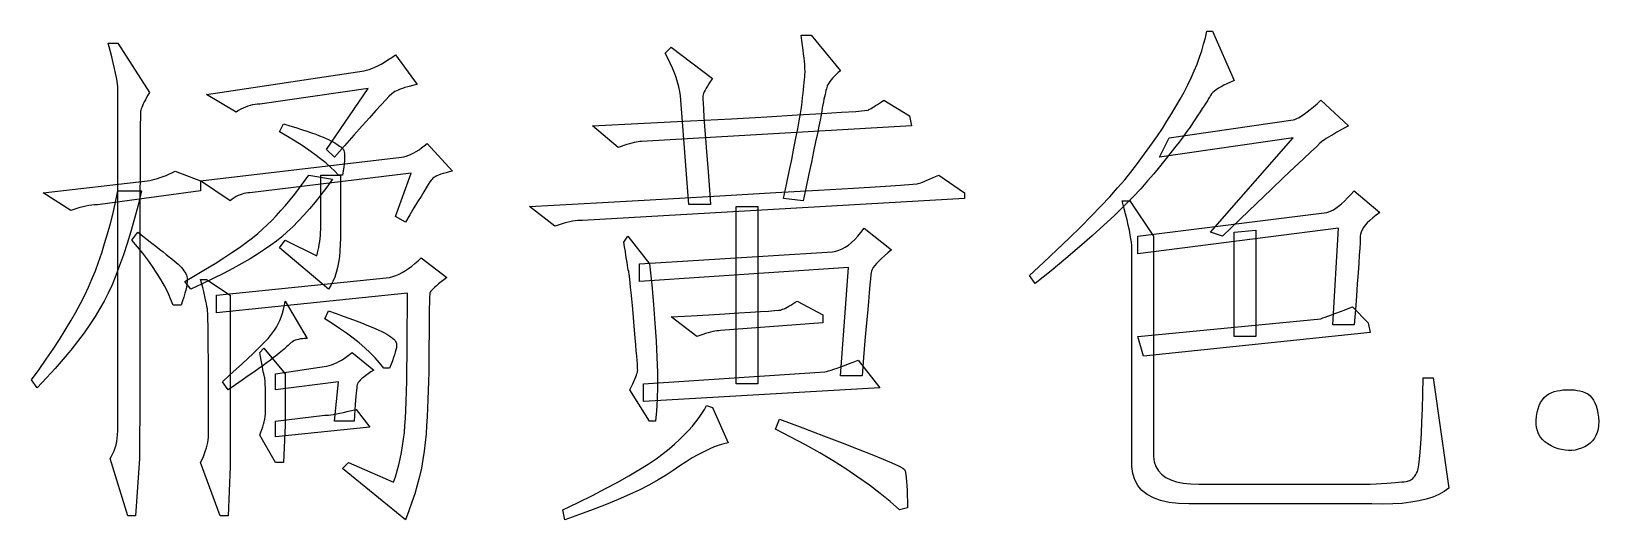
# Model space of a CAD drawing. Extents: x 0 to 420, y 0 to 297.
# Drawn here: x 263.74 to 277.74, y 76.79 to 81.15 of the extents above; entities that cross this region are included whole.
import ezdxf

# ---------------------------------------------------------------- set-up
doc = ezdxf.new("R2010")
doc.units = 0

msp = doc.modelspace()

# ---------------------------------------------------------------- linework, layer by layer
at = {"color": 7, "lineweight": 25}
for points in [[(264.517, 77.616), (264.517, 78.177), (264.517, 78.681), (264.517, 79.128), (264.517, 79.517), (264.517, 79.848), (264.517, 80.121), (264.517, 80.337), (264.517, 80.496), (264.517, 80.596), (264.517, 80.639), (264.516, 80.656), (264.514, 80.678), (264.509, 80.705), (264.503, 80.737), (264.495, 80.775), (264.485, 80.818), (264.474, 80.867), (264.461, 80.92), (264.446, 80.979), (264.429, 81.043), (264.517, 81.043), (264.798, 80.604), (264.785, 80.58), (264.773, 80.558), (264.762, 80.537), (264.752, 80.518), (264.743, 80.501), (264.736, 80.485), (264.73, 80.47), (264.725, 80.458), (264.722, 80.446), (264.719, 80.437), (264.718, 80.398), (264.716, 80.299), (264.715, 80.139), (264.714, 79.919), (264.713, 79.639), (264.712, 79.299), (264.711, 78.898), (264.711, 78.437), (264.711, 77.916), (264.71, 77.334), (264.675, 76.824), (264.605, 76.824), (264.447, 77.334), (264.46, 77.356), (264.472, 77.379), (264.483, 77.404), (264.492, 77.43), (264.5, 77.457), (264.506, 77.486), (264.511, 77.516), (264.514, 77.548), (264.516, 77.581)], [(270.458, 79.655), (270.485, 79.78), (270.51, 79.897), (270.533, 80.005), (270.553, 80.105), (270.571, 80.195), (270.586, 80.277), (270.599, 80.35), (270.61, 80.414), (270.619, 80.469), (270.625, 80.516), (270.63, 80.557), (270.635, 80.595), (270.639, 80.63), (270.642, 80.662), (270.645, 80.692), (270.648, 80.718), (270.649, 80.742), (270.651, 80.763), (270.652, 80.782), (270.652, 80.797), (270.651, 80.813), (270.65, 80.832), (270.649, 80.855), (270.646, 80.882), (270.643, 80.911), (270.639, 80.945), (270.635, 80.982), (270.629, 81.022), (270.623, 81.066), (270.617, 81.114), (270.705, 81.114), (270.968, 80.797), (270.948, 80.78), (270.93, 80.763), (270.913, 80.747), (270.898, 80.731), (270.885, 80.716), (270.873, 80.701), (270.864, 80.687), (270.856, 80.673), (270.85, 80.66), (270.845, 80.648), (270.842, 80.635), (270.838, 80.62), (270.834, 80.603), (270.83, 80.584), (270.825, 80.564), (270.821, 80.542), (270.816, 80.519), (270.811, 80.493), (270.806, 80.466), (270.801, 80.437), (270.795, 80.402), (270.786, 80.357), (270.775, 80.302), (270.762, 80.237), (270.746, 80.162), (270.728, 80.077), (270.708, 79.982), (270.686, 79.877), (270.661, 79.762), (270.634, 79.637)], [(272.656, 78.969), (272.782, 79.086), (272.9, 79.197), (273.01, 79.303), (273.113, 79.404), (273.207, 79.499), (273.294, 79.588), (273.372, 79.672), (273.443, 79.751), (273.506, 79.824), (273.561, 79.892), (273.611, 79.957), (273.66, 80.022), (273.708, 80.087), (273.754, 80.152), (273.798, 80.217), (273.842, 80.282), (273.883, 80.347), (273.924, 80.412), (273.963, 80.477), (274, 80.542), (274.036, 80.607), (274.069, 80.671), (274.099, 80.733), (274.127, 80.795), (274.152, 80.856), (274.174, 80.917), (274.194, 80.976), (274.211, 81.034), (274.226, 81.092), (274.238, 81.149), (274.291, 81.149), (274.484, 80.709), (274.45, 80.695), (274.419, 80.681), (274.391, 80.668), (274.366, 80.654), (274.343, 80.641), (274.324, 80.628), (274.307, 80.615), (274.293, 80.602), (274.281, 80.59), (274.273, 80.577), (274.265, 80.564), (274.255, 80.548), (274.244, 80.529), (274.231, 80.509), (274.216, 80.485), (274.199, 80.459), (274.181, 80.431), (274.16, 80.4), (274.138, 80.367), (274.115, 80.331), (274.089, 80.293), (274.059, 80.252), (274.027, 80.207), (273.991, 80.16), (273.952, 80.109), (273.91, 80.056), (273.865, 80), (273.817, 79.94), (273.765, 79.878), (273.71, 79.813), (273.65, 79.744), (273.58, 79.669), (273.502, 79.59), (273.415, 79.506), (273.319, 79.417), (273.215, 79.323), (273.101, 79.225), (272.979, 79.121), (272.848, 79.012), (272.708, 78.899)], [(265.783, 80.498), (265.762, 80.498), (265.741, 80.496), (265.719, 80.492), (265.698, 80.487), (265.677, 80.481), (265.656, 80.473), (265.635, 80.464), (265.614, 80.453), (265.593, 80.441), (265.572, 80.428), (265.308, 80.586), (266.714, 80.797), (266.736, 80.802), (266.759, 80.808), (266.784, 80.817), (266.81, 80.828), (266.837, 80.841), (266.866, 80.856), (266.896, 80.873), (266.928, 80.893), (266.961, 80.914), (266.996, 80.938), (267.189, 80.674), (267.158, 80.667), (267.13, 80.66), (267.104, 80.653), (267.079, 80.646), (267.057, 80.639), (267.037, 80.632), (267.019, 80.625), (267.003, 80.618), (266.99, 80.611), (266.978, 80.604), (266.963, 80.592), (266.94, 80.569), (266.908, 80.537), (266.868, 80.494), (266.82, 80.441), (266.763, 80.378), (266.697, 80.305), (266.624, 80.221), (266.541, 80.128), (266.451, 80.024), (266.38, 80.094), (266.75, 80.639)], [(269.808, 79.602), (269.615, 79.602), (269.544, 80.533), (269.54, 80.573), (269.533, 80.612), (269.524, 80.653), (269.513, 80.694), (269.5, 80.736), (269.485, 80.778), (269.468, 80.821), (269.449, 80.865), (269.427, 80.91), (269.404, 80.955), (269.457, 81.008), (269.826, 80.727), (269.809, 80.703), (269.794, 80.681), (269.781, 80.66), (269.769, 80.641), (269.76, 80.624), (269.752, 80.608), (269.746, 80.593), (269.741, 80.581), (269.739, 80.569), (269.738, 80.56), (269.738, 80.542), (269.741, 80.507), (269.744, 80.455), (269.749, 80.385), (269.755, 80.298), (269.763, 80.194), (269.772, 80.072), (269.783, 79.933), (269.795, 79.776)], [(269.193, 80.164), (269.178, 80.164), (269.162, 80.162), (269.144, 80.16), (269.125, 80.156), (269.105, 80.151), (269.083, 80.145), (269.06, 80.138), (269.035, 80.131), (269.009, 80.122), (268.982, 80.112), (268.753, 80.305), (269.215, 80.329), (269.628, 80.35), (269.994, 80.369), (270.312, 80.387), (270.582, 80.402), (270.804, 80.415), (270.978, 80.426), (271.105, 80.434), (271.183, 80.441), (271.214, 80.446), (271.222, 80.45), (271.231, 80.455), (271.242, 80.461), (271.254, 80.468), (271.267, 80.476), (271.282, 80.486), (271.298, 80.496), (271.316, 80.507), (271.335, 80.52), (271.355, 80.533), (271.583, 80.393), (271.601, 80.305)], [(274.378, 79.321), (274.273, 79.356), (275.011, 80.199), (273.816, 80.024), (273.904, 80.199), (275.011, 80.358), (275.026, 80.363), (275.044, 80.37), (275.063, 80.381), (275.084, 80.394), (275.108, 80.41), (275.134, 80.429), (275.161, 80.451), (275.191, 80.476), (275.223, 80.503), (275.257, 80.533), (275.503, 80.305), (275.466, 80.285), (275.432, 80.266), (275.401, 80.248), (275.373, 80.232), (275.347, 80.217), (275.325, 80.204), (275.306, 80.192), (275.29, 80.181), (275.276, 80.172), (275.266, 80.164), (275.249, 80.15), (275.217, 80.119), (275.168, 80.074), (275.103, 80.012), (275.022, 79.936), (274.925, 79.844), (274.813, 79.736), (274.684, 79.613), (274.539, 79.475)], [(265.958, 80.252), (265.994, 80.323), (266.051, 80.305), (266.105, 80.289), (266.156, 80.273), (266.202, 80.258), (266.244, 80.243), (266.283, 80.23), (266.317, 80.217), (266.348, 80.204), (266.375, 80.193), (266.398, 80.182), (266.418, 80.172), (266.437, 80.162), (266.454, 80.152), (266.47, 80.143), (266.484, 80.134), (266.496, 80.125), (266.507, 80.117), (266.516, 80.109), (266.524, 80.101), (266.53, 80.094), (266.534, 80.085), (266.538, 80.074), (266.54, 80.059), (266.541, 80.041), (266.541, 80.019), (266.539, 79.995), (266.537, 79.967), (266.533, 79.937), (266.527, 79.903), (266.521, 79.866), (266.486, 79.866), (266.452, 79.901), (266.414, 79.937), (266.372, 79.974), (266.326, 80.012), (266.275, 80.05), (266.22, 80.089), (266.161, 80.129), (266.098, 80.169), (266.03, 80.21)], [(265.695, 79.707), (265.677, 79.707), (265.66, 79.704), (265.642, 79.701), (265.625, 79.696), (265.607, 79.69), (265.589, 79.682), (265.572, 79.673), (265.554, 79.662), (265.537, 79.65), (265.519, 79.637), (265.255, 79.813), (267.048, 80.024), (267.07, 80.028), (267.091, 80.034), (267.113, 80.042), (267.136, 80.052), (267.158, 80.063), (267.181, 80.076), (267.205, 80.091), (267.228, 80.108), (267.252, 80.127), (267.277, 80.147), (267.505, 79.901), (267.475, 79.894), (267.447, 79.887), (267.422, 79.88), (267.4, 79.873), (267.38, 79.866), (267.363, 79.858), (267.348, 79.851), (267.337, 79.844), (267.327, 79.837), (267.321, 79.83), (267.314, 79.82), (267.303, 79.804), (267.288, 79.781), (267.27, 79.752), (267.248, 79.716), (267.223, 79.674), (267.193, 79.626), (267.16, 79.572), (267.124, 79.511), (267.083, 79.444), (266.996, 79.496), (267.136, 79.883)], [(265.255, 79.725), (264.359, 79.602), (264.334, 79.601), (264.309, 79.6), (264.283, 79.597), (264.258, 79.593), (264.231, 79.589), (264.205, 79.583), (264.178, 79.576), (264.151, 79.568), (264.123, 79.559), (264.095, 79.549), (263.849, 79.707), (264.781, 79.813), (264.802, 79.817), (264.824, 79.822), (264.847, 79.828), (264.871, 79.835), (264.895, 79.844), (264.92, 79.853), (264.946, 79.863), (264.972, 79.875), (264.999, 79.887), (265.027, 79.901), (265.255, 79.813)], [(266.433, 79.83), (266.381, 79.758), (266.329, 79.69), (266.277, 79.625), (266.226, 79.565), (266.176, 79.507), (266.126, 79.454), (266.077, 79.404), (266.028, 79.358), (265.98, 79.315), (265.932, 79.277), (265.882, 79.239), (265.826, 79.2), (265.764, 79.16), (265.696, 79.119), (265.622, 79.077), (265.543, 79.033), (265.458, 78.988), (265.367, 78.942), (265.27, 78.895), (265.167, 78.846), (265.115, 78.916), (265.21, 78.972), (265.3, 79.025), (265.384, 79.076), (265.462, 79.126), (265.534, 79.173), (265.601, 79.219), (265.662, 79.263), (265.717, 79.304), (265.766, 79.344), (265.809, 79.382), (265.85, 79.42), (265.89, 79.461), (265.931, 79.503), (265.972, 79.548), (266.013, 79.595), (266.055, 79.645), (266.096, 79.696), (266.138, 79.751), (266.18, 79.807), (266.222, 79.866)], [(266.328, 79.408), (266.328, 79.866), (266.503, 79.866), (266.503, 79.303), (266.502, 79.245), (266.499, 79.189), (266.494, 79.136), (266.487, 79.086), (266.477, 79.039), (266.465, 78.995), (266.452, 78.954), (266.436, 78.915), (266.418, 78.879), (266.398, 78.846), (265.958, 79.215), (266.011, 79.285), (266.292, 79.145), (266.299, 79.17), (266.305, 79.195), (266.31, 79.22), (266.315, 79.246), (266.319, 79.272), (266.322, 79.299), (266.324, 79.326), (266.326, 79.353), (266.327, 79.381)], [(268.666, 79.461), (268.644, 79.461), (268.622, 79.459), (268.599, 79.456), (268.576, 79.453), (268.551, 79.448), (268.526, 79.442), (268.501, 79.435), (268.474, 79.427), (268.447, 79.418), (268.419, 79.408), (268.191, 79.584), (268.843, 79.621), (269.426, 79.654), (269.942, 79.684), (270.39, 79.709), (270.771, 79.731), (271.083, 79.75), (271.327, 79.765), (271.504, 79.776), (271.613, 79.783), (271.654, 79.786), (271.662, 79.789), (271.673, 79.792), (271.686, 79.797), (271.702, 79.803), (271.72, 79.811), (271.74, 79.819), (271.763, 79.829), (271.789, 79.84), (271.817, 79.852), (271.847, 79.866), (272.076, 79.707), (272.076, 79.655)], [(264.517, 79.725), (264.728, 79.725), (264.696, 79.598), (264.664, 79.477), (264.632, 79.363), (264.599, 79.255), (264.565, 79.154), (264.532, 79.058), (264.498, 78.969), (264.464, 78.887), (264.429, 78.81), (264.394, 78.741), (264.356, 78.673), (264.314, 78.603), (264.266, 78.531), (264.214, 78.456), (264.157, 78.38), (264.095, 78.302), (264.027, 78.221), (263.955, 78.139), (263.878, 78.054), (263.796, 77.967), (263.744, 78.037), (263.812, 78.131), (263.877, 78.222), (263.937, 78.311), (263.994, 78.397), (264.047, 78.481), (264.096, 78.563), (264.141, 78.642), (264.182, 78.718), (264.22, 78.792), (264.253, 78.864), (264.285, 78.935), (264.315, 79.011), (264.344, 79.089), (264.372, 79.17), (264.398, 79.255), (264.424, 79.342), (264.449, 79.433), (264.473, 79.527), (264.495, 79.625)], [(275.714, 76.93), (274.08, 76.93), (273.986, 76.933), (273.902, 76.943), (273.827, 76.96), (273.762, 76.983), (273.706, 77.013), (273.66, 77.05), (273.623, 77.094), (273.596, 77.144), (273.578, 77.2), (273.57, 77.264), (273.57, 79.215), (273.569, 79.238), (273.566, 79.266), (273.562, 79.297), (273.556, 79.333), (273.548, 79.373), (273.538, 79.418), (273.527, 79.466), (273.514, 79.519), (273.499, 79.576), (273.482, 79.637), (273.552, 79.637), (273.763, 79.321), (273.763, 77.352), (273.77, 77.305), (273.785, 77.263), (273.807, 77.226), (273.836, 77.194), (273.873, 77.167), (273.917, 77.145), (273.969, 77.128), (274.028, 77.116), (274.094, 77.108), (274.167, 77.106), (275.697, 77.106), (275.751, 77.109), (275.8, 77.112), (275.845, 77.116), (275.885, 77.118), (275.921, 77.121), (275.952, 77.124), (275.979, 77.126), (276.001, 77.128), (276.018, 77.13), (276.031, 77.132), (276.041, 77.135), (276.051, 77.138), (276.061, 77.144), (276.07, 77.15), (276.079, 77.158), (276.088, 77.168), (276.096, 77.179), (276.104, 77.191), (276.111, 77.205), (276.119, 77.22), (276.126, 77.243), (276.132, 77.279), (276.138, 77.328), (276.144, 77.392), (276.149, 77.468), (276.155, 77.559), (276.159, 77.662), (276.164, 77.78), (276.168, 77.911), (276.171, 78.055), (276.259, 78.055), (276.4, 77.071), (276.358, 77.041), (276.311, 77.014), (276.257, 76.991), (276.197, 76.972), (276.132, 76.956), (276.06, 76.944), (275.983, 76.935), (275.899, 76.93), (275.81, 76.928)], [(275.785, 79.532), (275.751, 79.507), (275.721, 79.484), (275.695, 79.461), (275.672, 79.439), (275.653, 79.417), (275.637, 79.397), (275.625, 79.376), (275.616, 79.357), (275.611, 79.339), (275.609, 79.321), (275.608, 79.297), (275.607, 79.261), (275.604, 79.212), (275.6, 79.152), (275.596, 79.079), (275.59, 78.994), (275.583, 78.896), (275.575, 78.786), (275.566, 78.664), (275.556, 78.53), (275.363, 78.53), (275.416, 79.391), (273.623, 79.162), (273.623, 79.321), (275.31, 79.532), (275.328, 79.537), (275.348, 79.545), (275.369, 79.556), (275.392, 79.571), (275.416, 79.589), (275.441, 79.61), (275.468, 79.634), (275.496, 79.661), (275.525, 79.691), (275.556, 79.725)], [(270.037, 78.002), (270.037, 79.584), (270.23, 79.584), (270.23, 78.002)], [(264.693, 79.356), (264.737, 79.322), (264.779, 79.289), (264.818, 79.259), (264.855, 79.231), (264.888, 79.204), (264.92, 79.18), (264.948, 79.157), (264.974, 79.136), (264.997, 79.118), (265.018, 79.101), (265.037, 79.085), (265.054, 79.07), (265.069, 79.055), (265.083, 79.04), (265.095, 79.026), (265.106, 79.012), (265.115, 78.999), (265.122, 78.986), (265.128, 78.973), (265.132, 78.96), (265.135, 78.947), (265.136, 78.93), (265.135, 78.911), (265.132, 78.89), (265.128, 78.866), (265.122, 78.839), (265.114, 78.81), (265.104, 78.777), (265.093, 78.743), (265.08, 78.705), (265.009, 78.705), (264.987, 78.762), (264.961, 78.819), (264.932, 78.876), (264.9, 78.933), (264.864, 78.991), (264.826, 79.049), (264.784, 79.108), (264.739, 79.167), (264.691, 79.226), (264.64, 79.285)], [(269.175, 78.916), (269.175, 79.074), (270.898, 79.18), (270.926, 79.185), (270.954, 79.194), (270.982, 79.206), (271.01, 79.222), (271.039, 79.241), (271.067, 79.264), (271.095, 79.291), (271.123, 79.321), (271.151, 79.354), (271.179, 79.391), (271.425, 79.198), (271.392, 79.17), (271.362, 79.144), (271.335, 79.12), (271.311, 79.098), (271.291, 79.077), (271.274, 79.057), (271.261, 79.039), (271.251, 79.023), (271.244, 79.008), (271.241, 78.995), (271.238, 78.975), (271.235, 78.939), (271.23, 78.886), (271.224, 78.818), (271.217, 78.734), (271.208, 78.634), (271.198, 78.517), (271.187, 78.385), (271.175, 78.237), (271.162, 78.073), (270.968, 78.073), (271.039, 79.039)], [(274.484, 78.424), (274.484, 79.356), (274.677, 79.373), (274.677, 78.424)], [(269.123, 78.556), (269.116, 78.632), (269.11, 78.7), (269.104, 78.762), (269.099, 78.816), (269.094, 78.864), (269.09, 78.904), (269.086, 78.937), (269.083, 78.964), (269.081, 78.983), (269.079, 78.995), (269.077, 79.006), (269.074, 79.02), (269.071, 79.038), (269.067, 79.06), (269.063, 79.085), (269.059, 79.115), (269.053, 79.147), (269.048, 79.184), (269.041, 79.224), (269.035, 79.268), (269.07, 79.321), (269.263, 79.074), (269.283, 78.886), (269.299, 78.709), (269.312, 78.542), (269.322, 78.385), (269.329, 78.24), (269.333, 78.104), (269.333, 77.979), (269.331, 77.865), (269.325, 77.761), (269.316, 77.668), (269.263, 77.668), (269.087, 77.949), (269.101, 77.977), (269.113, 78.002), (269.123, 78.024), (269.132, 78.045), (269.14, 78.064), (269.146, 78.08), (269.151, 78.095), (269.155, 78.107), (269.157, 78.117), (269.158, 78.125), (269.157, 78.136), (269.156, 78.154), (269.155, 78.179), (269.152, 78.211), (269.149, 78.251), (269.145, 78.297), (269.141, 78.351), (269.135, 78.412), (269.129, 78.48)], [(266.521, 77.246), (266.574, 77.299), (266.978, 77.123), (266.995, 77.173), (267.01, 77.225), (267.024, 77.278), (267.037, 77.333), (267.048, 77.389), (267.058, 77.447), (267.067, 77.507), (267.074, 77.568), (267.079, 77.63), (267.083, 77.695), (267.087, 77.764), (267.09, 77.843), (267.092, 77.932), (267.095, 78.029), (267.097, 78.136), (267.098, 78.253), (267.099, 78.378), (267.1, 78.513), (267.101, 78.657), (267.101, 78.811), (265.396, 78.635), (265.396, 78.793), (266.943, 78.951), (266.971, 78.96), (266.999, 78.97), (267.027, 78.982), (267.055, 78.996), (267.083, 79.013), (267.112, 79.032), (267.14, 79.052), (267.168, 79.075), (267.196, 79.1), (267.224, 79.127), (267.453, 78.951), (267.426, 78.931), (267.402, 78.912), (267.38, 78.894), (267.361, 78.878), (267.345, 78.864), (267.331, 78.85), (267.32, 78.838), (267.312, 78.828), (267.306, 78.819), (267.303, 78.811), (267.302, 78.8), (267.3, 78.781), (267.299, 78.755), (267.298, 78.721), (267.297, 78.679), (267.296, 78.629), (267.295, 78.572), (267.295, 78.507), (267.295, 78.434), (267.294, 78.354), (267.294, 78.27), (267.293, 78.187), (267.292, 78.105), (267.29, 78.023), (267.288, 77.943), (267.285, 77.863), (267.282, 77.785), (267.278, 77.707), (267.273, 77.63), (267.268, 77.554), (267.261, 77.478), (267.252, 77.402), (267.24, 77.326), (267.226, 77.25), (267.209, 77.174), (267.189, 77.097), (267.167, 77.021), (267.142, 76.944), (267.114, 76.867), (267.083, 76.789)], [(265.317, 78.653), (265.315, 78.671), (265.312, 78.692), (265.308, 78.715), (265.303, 78.74), (265.297, 78.767), (265.291, 78.796), (265.283, 78.827), (265.275, 78.861), (265.265, 78.896), (265.255, 78.934), (265.308, 78.934), (265.519, 78.793), (265.519, 77.264), (265.501, 76.824), (265.431, 76.824), (265.255, 77.299), (265.269, 77.327), (265.281, 77.354), (265.291, 77.38), (265.3, 77.406), (265.308, 77.431), (265.314, 77.455), (265.319, 77.479), (265.323, 77.502), (265.325, 77.524), (265.326, 77.545), (265.326, 77.74), (265.325, 77.916), (265.325, 78.073), (265.324, 78.212), (265.323, 78.332), (265.323, 78.433), (265.321, 78.516), (265.32, 78.58), (265.319, 78.626)], [(265.501, 77.949), (265.449, 78.02), (265.513, 78.078), (265.573, 78.132), (265.628, 78.182), (265.678, 78.229), (265.723, 78.272), (265.764, 78.312), (265.8, 78.348), (265.831, 78.38), (265.858, 78.408), (265.879, 78.433), (265.898, 78.457), (265.916, 78.482), (265.932, 78.509), (265.947, 78.537), (265.961, 78.567), (265.973, 78.598), (265.985, 78.632), (265.995, 78.666), (266.004, 78.703), (266.011, 78.741), (266.205, 78.407), (266.184, 78.406), (266.165, 78.405), (266.147, 78.403), (266.13, 78.399), (266.115, 78.396), (266.1, 78.391), (266.087, 78.385), (266.075, 78.378), (266.065, 78.371), (266.055, 78.363), (266.046, 78.354), (266.036, 78.344), (266.025, 78.334), (266.013, 78.323), (266, 78.312), (265.987, 78.3), (265.972, 78.288), (265.957, 78.275), (265.94, 78.262), (265.923, 78.248), (265.903, 78.233), (265.878, 78.214), (265.848, 78.192), (265.814, 78.167), (265.774, 78.138), (265.729, 78.107), (265.68, 78.072), (265.625, 78.035), (265.566, 77.994)], [(266.398, 78.653), (266.466, 78.629), (266.529, 78.606), (266.588, 78.584), (266.643, 78.564), (266.692, 78.545), (266.738, 78.527), (266.778, 78.51), (266.814, 78.495), (266.846, 78.481), (266.873, 78.468), (266.896, 78.456), (266.917, 78.444), (266.936, 78.433), (266.953, 78.422), (266.967, 78.411), (266.979, 78.401), (266.989, 78.391), (266.996, 78.381), (267.001, 78.372), (267.004, 78.363), (267.005, 78.352), (267.005, 78.34), (267.003, 78.324), (266.999, 78.306), (266.993, 78.286), (266.986, 78.262), (266.978, 78.236), (266.968, 78.208), (266.956, 78.177), (266.943, 78.143), (266.89, 78.143), (266.853, 78.188), (266.813, 78.234), (266.769, 78.278), (266.721, 78.323), (266.67, 78.367), (266.616, 78.411), (266.558, 78.454), (266.496, 78.497), (266.431, 78.54), (266.363, 78.582)], [(269.457, 78.6), (269.634, 78.61), (269.794, 78.619), (269.936, 78.628), (270.06, 78.635), (270.166, 78.642), (270.255, 78.647), (270.326, 78.652), (270.379, 78.656), (270.414, 78.659), (270.432, 78.661), (270.442, 78.664), (270.452, 78.667), (270.464, 78.672), (270.477, 78.678), (270.491, 78.686), (270.507, 78.694), (270.524, 78.704), (270.542, 78.715), (270.561, 78.727), (270.582, 78.741), (270.81, 78.617), (270.81, 78.547), (269.896, 78.477), (269.881, 78.476), (269.865, 78.475), (269.847, 78.472), (269.828, 78.468), (269.808, 78.464), (269.786, 78.458), (269.763, 78.451), (269.738, 78.443), (269.712, 78.434), (269.685, 78.424)], [(273.675, 78.248), (273.623, 78.424), (275.257, 78.582), (275.276, 78.59), (275.297, 78.598), (275.32, 78.607), (275.345, 78.616), (275.372, 78.626), (275.401, 78.637), (275.432, 78.649), (275.465, 78.661), (275.501, 78.674), (275.539, 78.688), (275.679, 78.547), (275.697, 78.459)], [(265.827, 78.055), (265.825, 78.064), (265.822, 78.075), (265.819, 78.09), (265.815, 78.108), (265.811, 78.13), (265.807, 78.154), (265.801, 78.182), (265.796, 78.212), (265.789, 78.246), (265.783, 78.283), (265.818, 78.319), (266.011, 78.09), (266.011, 77.633), (265.994, 77.299), (265.923, 77.299), (265.783, 77.545), (265.793, 77.57), (265.802, 77.594), (265.81, 77.617), (265.816, 77.641), (265.822, 77.664), (265.827, 77.687), (265.831, 77.709), (265.833, 77.731), (265.835, 77.752), (265.835, 77.774), (265.835, 77.821), (265.835, 77.864), (265.835, 77.902), (265.834, 77.937), (265.833, 77.967), (265.832, 77.993), (265.831, 78.015), (265.83, 78.032), (265.828, 78.046)], [(265.923, 77.949), (265.923, 78.09), (266.38, 78.16), (266.402, 78.165), (266.423, 78.171), (266.445, 78.179), (266.468, 78.189), (266.49, 78.2), (266.513, 78.213), (266.537, 78.228), (266.56, 78.245), (266.584, 78.263), (266.609, 78.283), (266.802, 78.125), (266.775, 78.108), (266.751, 78.092), (266.73, 78.076), (266.711, 78.062), (266.695, 78.048), (266.681, 78.036), (266.67, 78.024), (266.662, 78.013), (266.656, 78.003), (266.653, 77.993), (266.651, 77.982), (266.649, 77.966), (266.647, 77.946), (266.644, 77.92), (266.642, 77.89), (266.639, 77.855), (266.636, 77.816), (266.633, 77.771), (266.63, 77.722), (266.626, 77.668), (266.451, 77.668), (266.486, 78.02)], [(269.21, 77.844), (269.21, 78.002), (270.828, 78.108), (270.843, 78.112), (270.862, 78.118), (270.884, 78.125), (270.909, 78.133), (270.938, 78.143), (270.969, 78.154), (271.004, 78.167), (271.041, 78.181), (271.082, 78.196), (271.126, 78.213), (271.32, 77.967)], [(277.613, 77.44), (277.585, 77.427), (277.556, 77.418), (277.527, 77.411), (277.497, 77.407), (277.468, 77.407), (277.438, 77.409), (277.407, 77.415), (277.377, 77.423), (277.345, 77.434), (277.314, 77.449), (277.284, 77.465), (277.258, 77.484), (277.236, 77.505), (277.217, 77.529), (277.202, 77.554), (277.191, 77.581), (277.183, 77.611), (277.179, 77.643), (277.179, 77.676), (277.182, 77.712), (277.188, 77.748), (277.197, 77.78), (277.207, 77.809), (277.22, 77.836), (277.235, 77.859), (277.252, 77.88), (277.271, 77.897), (277.292, 77.912), (277.315, 77.923), (277.34, 77.932), (277.367, 77.938), (277.393, 77.943), (277.419, 77.947), (277.444, 77.949), (277.47, 77.949), (277.495, 77.949), (277.521, 77.947), (277.546, 77.943), (277.571, 77.938), (277.595, 77.932), (277.619, 77.923), (277.64, 77.912), (277.66, 77.897), (277.677, 77.878), (277.692, 77.857), (277.705, 77.833), (277.716, 77.805), (277.725, 77.774), (277.731, 77.74), (277.736, 77.703), (277.738, 77.666), (277.737, 77.631), (277.732, 77.598), (277.725, 77.568), (277.714, 77.541), (277.7, 77.516), (277.683, 77.493), (277.663, 77.473), (277.639, 77.455)], [(269.439, 77.422), (269.487, 77.464), (269.531, 77.505), (269.572, 77.546), (269.611, 77.585), (269.646, 77.624), (269.677, 77.663), (269.706, 77.7), (269.731, 77.737), (269.754, 77.773), (269.773, 77.809), (269.826, 77.791), (269.966, 77.475), (269.927, 77.466), (269.885, 77.454), (269.841, 77.438), (269.795, 77.419), (269.747, 77.396), (269.696, 77.369), (269.644, 77.34), (269.589, 77.306), (269.533, 77.269), (269.474, 77.229), (269.411, 77.186), (269.34, 77.144), (269.262, 77.101), (269.176, 77.057), (269.083, 77.013), (268.983, 76.969), (268.875, 76.925), (268.76, 76.88), (268.637, 76.835), (268.507, 76.789), (268.49, 76.877), (268.626, 76.943), (268.753, 77.006), (268.87, 77.067), (268.979, 77.125), (269.079, 77.18), (269.169, 77.234), (269.25, 77.285), (269.322, 77.333), (269.385, 77.379)], [(266.363, 77.721), (266.378, 77.722), (266.397, 77.723), (266.418, 77.726), (266.442, 77.729), (266.468, 77.734), (266.498, 77.74), (266.53, 77.747), (266.565, 77.755), (266.603, 77.764), (266.644, 77.774), (266.767, 77.616), (265.923, 77.528), (265.923, 77.668)], [(271.54, 77.238), (271.545, 77.226), (271.549, 77.21), (271.553, 77.188), (271.556, 77.162), (271.559, 77.13), (271.562, 77.093), (271.564, 77.051), (271.565, 77.004), (271.566, 76.952), (271.566, 76.895), (271.496, 76.877), (271.412, 76.951), (271.322, 77.024), (271.226, 77.097), (271.124, 77.17), (271.017, 77.242), (270.903, 77.314), (270.783, 77.385), (270.657, 77.457), (270.526, 77.527), (270.388, 77.598), (270.423, 77.686), (270.631, 77.609), (270.817, 77.539), (270.982, 77.476), (271.125, 77.42), (271.247, 77.372), (271.348, 77.33), (271.428, 77.296), (271.486, 77.27), (271.524, 77.25)]]:
    msp.add_lwpolyline(points, close=True, dxfattribs=at)

doc.saveas('drawing.dxf')
